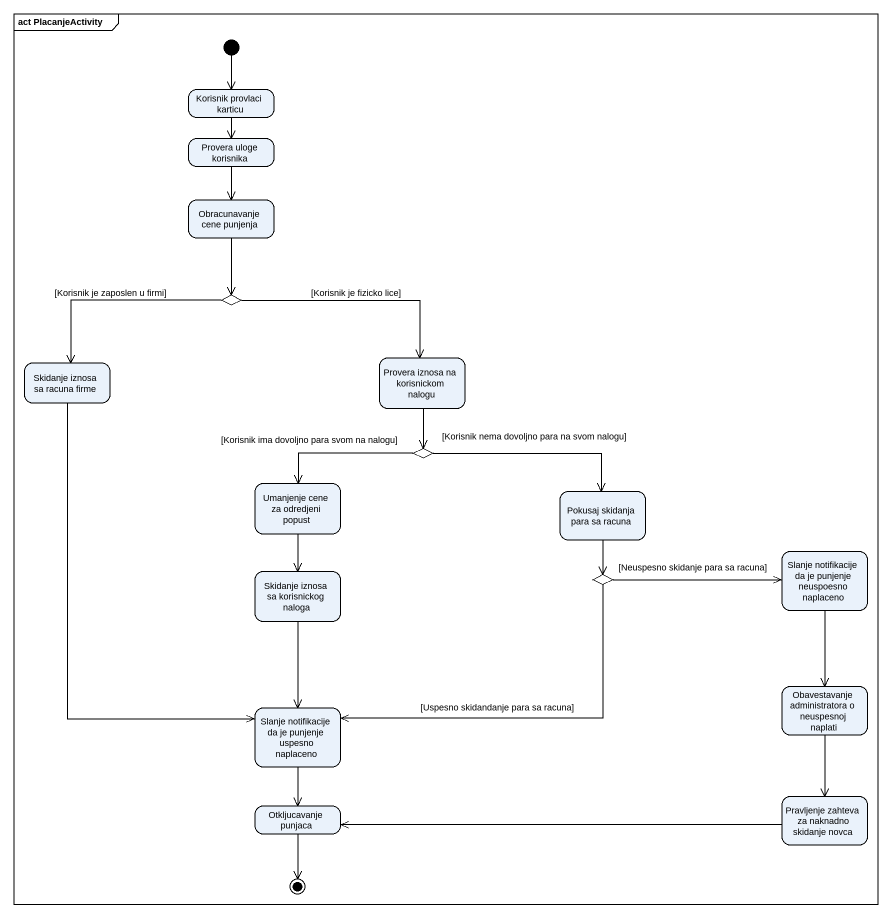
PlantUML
@startuml
mainframe act PlacanjeActivity
hide empty description
state "Korisnik provlaci karticu" as Korisnik_provlaci_karticu
state "Provera uloge korisnika" as Provera_uloge_korisnika
state "Obracunavanje cene punjenja" as Obracunavanje_cene_punjenja
state choice1 <<choice>>
state "Skidanje iznosa sa racuna firme" as Skidanje_iznosa_sa_racuna
state "Provera iznosa na korisnickom nalogu" as Provera_iznosa_na
state choice2 <<choice>>
state "Umanjenje cene za odredjeni popust" as Umanjenje_cene_za_odredjeni
state "Pokusaj skidanja para sa racuna" as Pokusaj_skidanja_para_sa
state "Slanje notifikacije da je punjenje neuspoesno naplaceno" as Slanje_notifikacije_da_je
state "Skidanje iznosa sa korisnickog naloga" as Skidanje_iznosa_sa
state choice3 <<choice>>
state "Slanje notifikacije da je punjenje uspesno naplaceno" as Slanje_notifikacije_da_je_2
state "Obavestavanje administratora o neuspesnoj naplati" as Obavestavanje
state "Pravljenje zahteva za naknadno skidanje novca" as Pravljenje_zahteva_za
state "Otkljucavanje punjaca" as Otkljucavanje_punjaca
[*] --> Korisnik_provlaci_karticu
Korisnik_provlaci_karticu --> Provera_uloge_korisnika
Provera_uloge_korisnika --> Obracunavanje_cene_punjenja
Obracunavanje_cene_punjenja --> choice1
choice1 -left-> Skidanje_iznosa_sa_racuna : [Korisnik je zaposlen u firmi]
choice1 -right-> Provera_iznosa_na : [Korisnik je fizicko lice]
Skidanje_iznosa_sa_racuna --> Slanje_notifikacije_da_je_2
Provera_iznosa_na --> choice2
choice2 -left-> Umanjenje_cene_za_odredjeni : [Korisnik ima dovoljno para svom na nalogu]
choice2 -right-> Pokusaj_skidanja_para_sa : [Korisnik nema dovoljno para na svom nalogu]
Umanjenje_cene_za_odredjeni --> Skidanje_iznosa_sa
Pokusaj_skidanja_para_sa --> choice3
Slanje_notifikacije_da_je --> Obavestavanje
Skidanje_iznosa_sa --> Slanje_notifikacije_da_je_2
choice3 -right-> Slanje_notifikacije_da_je : [Neuspesno skidanje para sa racuna]
choice3 -left-> Slanje_notifikacije_da_je_2 : [Uspesno skidandanje para sa racuna]
Slanje_notifikacije_da_je_2 --> Otkljucavanje_punjaca
Obavestavanje --> Pravljenje_zahteva_za
Pravljenje_zahteva_za -left-> Otkljucavanje_punjaca
Otkljucavanje_punjaca --> [*]
@enduml
